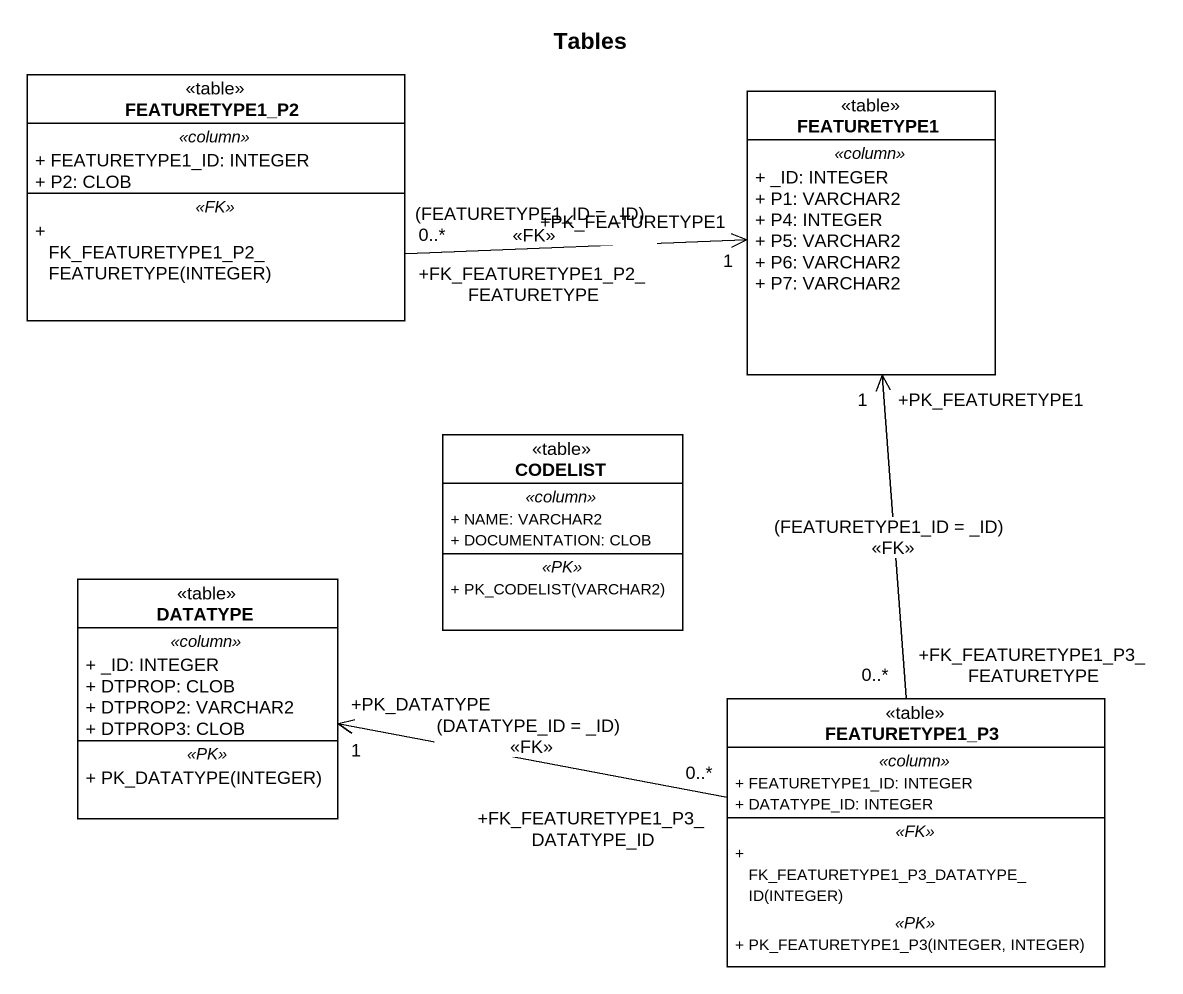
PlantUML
@startuml
title Tables
hide circle
hide empty members
skinparam classAttributeIconSize 0
class FEATURETYPE1_P2 <<table>> {
  .. <<column>> ..
  + FEATURETYPE1_ID: INTEGER
  + P2: CLOB
  .. <<FK>> ..
  + FK_FEATURETYPE1_P2_FEATURETYPE(INTEGER)
}
class FEATURETYPE1 <<table>> {
  .. <<column>> ..
  + _ID: INTEGER
  + P1: VARCHAR2
  + P4: INTEGER
  + P5: VARCHAR2
  + P6: VARCHAR2
  + P7: VARCHAR2
}
class CODELIST <<table>> {
  .. <<column>> ..
  + NAME: VARCHAR2
  + DOCUMENTATION: CLOB
  .. <<PK>> ..
  + PK_CODELIST(VARCHAR2)
}
class DATATYPE <<table>> {
  .. <<column>> ..
  + _ID: INTEGER
  + DTPROP: CLOB
  + DTPROP2: VARCHAR2
  + DTPROP3: CLOB
  .. <<PK>> ..
  + PK_DATATYPE(INTEGER)
}
class FEATURETYPE1_P3 <<table>> {
  .. <<column>> ..
  + FEATURETYPE1_ID: INTEGER
  + DATATYPE_ID: INTEGER
  .. <<FK>> ..
  + FK_FEATURETYPE1_P3_DATATYPE_ID(INTEGER)
  .. <<PK>> ..
  + PK_FEATURETYPE1_P3(INTEGER, INTEGER)
}
FEATURETYPE1_P2 "+FK_FEATURETYPE1_P2_FEATURETYPE\n0..*" -right-> "+PK_FEATURETYPE1\n1" FEATURETYPE1 : (FEATURETYPE1_ID = _ID)\n<<FK>>
FEATURETYPE1_P3 "+FK_FEATURETYPE1_P3_FEATURETYPE\n0..*" -up-> "+PK_FEATURETYPE1\n1" FEATURETYPE1 : (FEATURETYPE1_ID = _ID)\n<<FK>>
FEATURETYPE1_P3 "+FK_FEATURETYPE1_P3_DATATYPE_ID\n0..*" -left-> "+PK_DATATYPE\n1" DATATYPE : (DATATYPE_ID = _ID)\n<<FK>>
@enduml
